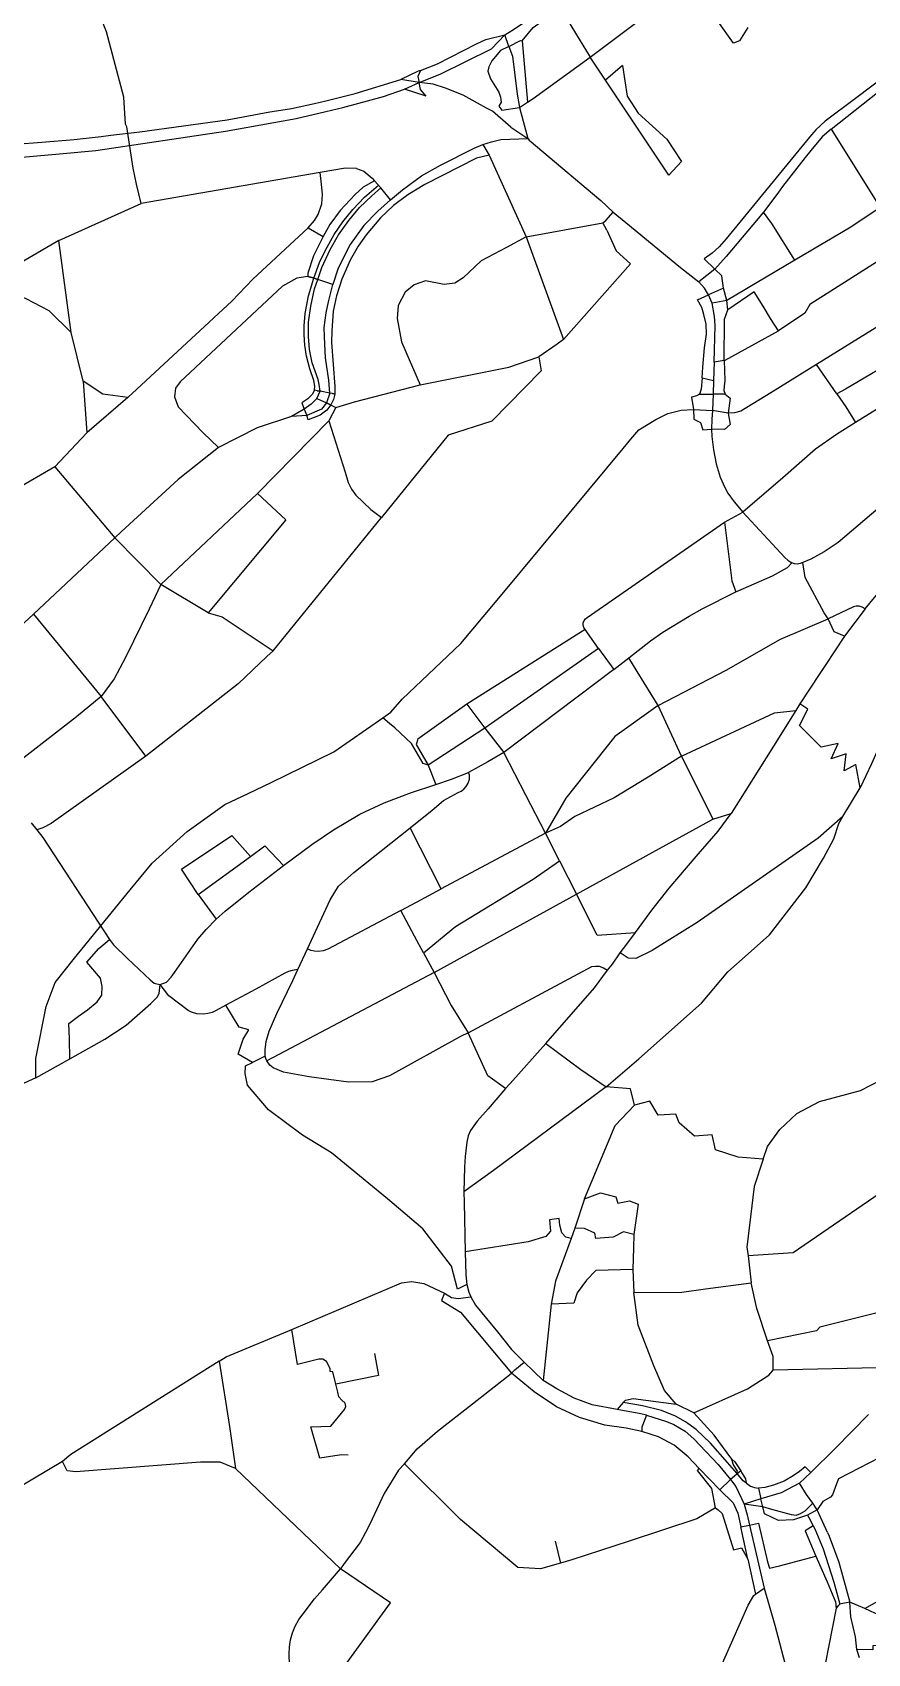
# Model space of a CAD drawing. Header units: inches. Extents: x 2740922 to 2751091, y 1249500 to 1259683.
# Drawn here: x 2744942 to 2745574, y 1252899 to 1254127 of the extents above; entities that cross this region are included whole.
import ezdxf

# ---------------------------------------------------------------- set-up
doc = ezdxf.new("R2010")
doc.units = ezdxf.units.IN
doc.header["$MEASUREMENT"] = 0

msp = doc.modelspace()

# ---------------------------------------------------------------- linework, layer by layer
for points in [[(2745012.5, 1254057.3), (2745011.2, 1254077.9), (2744998, 1254127.4), (2744979.6, 1254174.1), (2744954.7, 1254235.4)], [(2745364.4, 1254108.1), (2745437.8, 1254163.3), (2745439, 1254164.1)], [(2745299.7, 1254125.1), (2745306.3, 1254129.2), (2745320.9, 1254139), (2745329.2, 1254144.4), (2745337.9, 1254151.3)], [(2745312.9, 1254120.5), (2745321.3, 1254130.7), (2745341.6, 1254145.3)], [(2745341.6, 1254145.3), (2745342.1, 1254144.5), (2745364.4, 1254108.1)], [(2745483.7, 1254130.5), (2745477.4, 1254120.4), (2745473, 1254118.7), (2745461.2, 1254135.3)], [(2745235, 1254088.8), (2745250.7, 1254095.2), (2745289.6, 1254114.3), (2745299.7, 1254125.1)], [(2745235.9, 1254098.1), (2745248.9, 1254103), (2745278.2, 1254118.2), (2745285.5, 1254121.6), (2745299.7, 1254125.1)], [(2745302.9, 1254116.3), (2745296.4, 1254113.1), (2745289.8, 1254105.4), (2745287.6, 1254100.8), (2745286.9, 1254097.5), (2745288.8, 1254091.6), (2745295.2, 1254081.5), (2745296.4, 1254077.9), (2745296.9, 1254073.9), (2745295.3, 1254070.9)], [(2745302.9, 1254116.3), (2745299.7, 1254125.1)], [(2745302.9, 1254116.3), (2745311.7, 1254120.7), (2745312.9, 1254120.5)], [(2745302.9, 1254116.3), (2745305.6, 1254108.9), (2745309.2, 1254080.1), (2745310.8, 1254070.1)], [(2745312.9, 1254120.5), (2745317, 1254074.1)], [(2745317, 1254074.1), (2745321.1, 1254076.8), (2745364.4, 1254108.1)], [(2745375.9, 1254090.8), (2745364.4, 1254108.1)], [(2745600.5, 1254103.1), (2745597.1, 1254100.7), (2745590, 1254095.6), (2745565.3, 1254076.8), (2745542.3, 1254059.5), (2745535.4, 1254053)], [(2744855.9, 1254033.3), (2744870.4, 1254035.2), (2744908.9, 1254040.6), (2744949.1, 1254043.8), (2744973.6, 1254045.8), (2744994.1, 1254048.1), (2745001.4, 1254048.9), (2745023.3, 1254051.5), (2745089.4, 1254060.7), (2745121.8, 1254066.6), (2745136.6, 1254068.9), (2745138.2, 1254069.3), (2745155.7, 1254073.1), (2745164.2, 1254075.1), (2745186.4, 1254080.5), (2745220.9, 1254091.2)], [(2745235.9, 1254098.1), (2745234.1, 1254097.4), (2745220.9, 1254091.2)], [(2745235, 1254088.8), (2745220.9, 1254091.2)], [(2745235.9, 1254098.1), (2745234, 1254093.5), (2745235, 1254088.8)], [(2745388.8, 1254101.8), (2745375.9, 1254090.8)], [(2745423.9, 1254018.7), (2745375.9, 1254090.8)], [(2745388.8, 1254101.8), (2745392.3, 1254078.6), (2745400.8, 1254065.6), (2745422.5, 1254046.1), (2745433.5, 1254029.1), (2745423.9, 1254018.7)], [(2745546.9, 1254053.6), (2745583.3, 1254082.3), (2745606.3, 1254098), (2745607.2, 1254098.6)], [(2744860.2, 1254023.2), (2744871, 1254025.1), (2744909.4, 1254030.1), (2744939.7, 1254032.8), (2744965.4, 1254035), (2744990, 1254037.5), (2745088.1, 1254052), (2745141.7, 1254061.6), (2745164.3, 1254066.9), (2745177.1, 1254069.9), (2745207.8, 1254078.2), (2745223.8, 1254083.9)], [(2745223.8, 1254083.9), (2745235, 1254088.8)], [(2745240.3, 1254078.6), (2745223.8, 1254083.9)], [(2745304.3, 1254055.2), (2745290.5, 1254067.1), (2745285.8, 1254069.4), (2745268.2, 1254079.2), (2745254.9, 1254084.5), (2745245.5, 1254087.6), (2745235, 1254088.8)], [(2745240.3, 1254078.6), (2745236, 1254083.6), (2745235, 1254088.8)], [(2745295.3, 1254070.9), (2745297.4, 1254068), (2745310.8, 1254070.1)], [(2745310.8, 1254070.1), (2745317, 1254074.1)], [(2745310.8, 1254070.1), (2745317.1, 1254046.4)], [(2745020.9, 1254011.8), (2745018.2, 1254023.9), (2745013.4, 1254055.4), (2745012.5, 1254057.3)], [(2745304.3, 1254055.2), (2745317.1, 1254046.4)], [(2745213.1, 1254000.1), (2745222.3, 1254007.7), (2745236.7, 1254018.1), (2745251, 1254026.3), (2745276.6, 1254039.2), (2745283.1, 1254042)], [(2745283.1, 1254042), (2745289.6, 1254043.9), (2745296.7, 1254045.7), (2745317.1, 1254046.4)], [(2745283.1, 1254042), (2745288, 1254033.8)], [(2745317.1, 1254046.4), (2745318.1, 1254045.3), (2745372.5, 1253999.5), (2745381.7, 1253990.8)], [(2745535.4, 1254053), (2745530.4, 1254047.4), (2745467.4, 1253970.5), (2745462, 1253964.4), (2745456.7, 1253959.7), (2745450.7, 1253955.2)], [(2745546.9, 1254053.6), (2745540.2, 1254047.8), (2745531.5, 1254037.5), (2745527.3, 1254032.2), (2745510.1, 1254010.1), (2745506.4, 1254005.1), (2745495.6, 1253990.7)], [(2745546.9, 1254053.6), (2745584, 1253994.3)], [(2745288, 1254033.8), (2745278.2, 1254031.5), (2745239.2, 1254011.6), (2745226.3, 1254003.8), (2745215.5, 1253995.7), (2745205.7, 1253986.3), (2745194.8, 1253973.6), (2745188.8, 1253964.9), (2745182.7, 1253954.3), (2745176.4, 1253939.9), (2745172.3, 1253927.3), (2745169.8, 1253915.6), (2745168.8, 1253900.8), (2745168.6, 1253891.9), (2745171.1, 1253858.6), (2745171.1, 1253852.9), (2745169.2, 1253853.2)], [(2745288, 1254033.8), (2745316, 1253972.1)], [(2745160, 1254020.7), (2745024.3, 1253997.2)], [(2745150.9, 1253978.9), (2745155.6, 1253984.3), (2745158.5, 1253989), (2745161.2, 1253997), (2745161.7, 1254004.1), (2745161, 1254011.8), (2745160, 1254020.7)], [(2745187.5, 1254023.8), (2745179.2, 1254024.1), (2745160, 1254020.7)], [(2745187.5, 1254023.8), (2745192.9, 1254021.8), (2745199.2, 1254016.5), (2745201, 1254014.5), (2745203.5, 1254011.7)], [(2745024.3, 1253997.2), (2745020.9, 1254011.8)], [(2745154.5, 1253940.8), (2745158.2, 1253939.7), (2745161.3, 1253948.7), (2745167.6, 1253962.3), (2745173.8, 1253973.5), (2745181.5, 1253984.3), (2745189.8, 1253994.1), (2745199.1, 1254003.1), (2745205.9, 1254009), (2745203.5, 1254011.7)], [(2745154.5, 1253940.8), (2745155.2, 1253940.6), (2745159.5, 1253952.5), (2745163.9, 1253962), (2745170.5, 1253973.8), (2745177.1, 1253983.4), (2745184.7, 1253992.8), (2745193.6, 1254002.1), (2745204, 1254011.1), (2745203.5, 1254011.7)], [(2745203.5, 1254011.7), (2745201, 1254014.5), (2745192.5, 1254009.5), (2745186.4, 1254004), (2745175.1, 1253991.9), (2745167.2, 1253981.4), (2745162.3, 1253972.2)], [(2745213.1, 1254000.1), (2745205.9, 1254009), (2745203.5, 1254011.7)], [(2744962, 1253969.3), (2745024.3, 1253997.2)], [(2745213.1, 1254000.1), (2745203.6, 1253991.5), (2745193.1, 1253980.6), (2745182.7, 1253966.3), (2745173.6, 1253948.2), (2745169.6, 1253935.8)], [(2745584, 1253994.3), (2745561.9, 1253979.3)], [(2745316, 1253972.1), (2745374, 1253982.5)], [(2745374, 1253982.5), (2745376.3, 1253984.4), (2745381.7, 1253990.8)], [(2745377, 1253977.1), (2745374, 1253982.5)], [(2745381.7, 1253990.8), (2745391.4, 1253982.9), (2745432.9, 1253948.7), (2745446.8, 1253938)], [(2745495.6, 1253990.7), (2745467.5, 1253957), (2745458.8, 1253947.4)], [(2745519.5, 1253954.2), (2745502, 1253982.1), (2745495.6, 1253990.7)], [(2744962, 1253969.3), (2744907.7, 1253937.7)], [(2744971.4, 1253899.5), (2744962, 1253969.3)], [(2745092.9, 1253923.2), (2745109, 1253940), (2745150.9, 1253978.9)], [(2745162.3, 1253972.2), (2745159.8, 1253967.6), (2745154.9, 1253957.7), (2745150.6, 1253944.5), (2745150.7, 1253941.9), (2745154.5, 1253940.8)], [(2745150.9, 1253978.9), (2745162.3, 1253972.2)], [(2745316, 1253972.1), (2745301.1, 1253964), (2745281.9, 1253953.8), (2745268.1, 1253940.8), (2745262, 1253936.9), (2745253.7, 1253935.8), (2745239.8, 1253938.6), (2745231.2, 1253935.6), (2745224.2, 1253930.1), (2745219.1, 1253920), (2745218.2, 1253910), (2745221.5, 1253892.5), (2745235.6, 1253859.9)], [(2745316, 1253972.1), (2745344.2, 1253894.2)], [(2745377, 1253977.1), (2745384.2, 1253961.4), (2745395, 1253951.6), (2745344.2, 1253894.2)], [(2745561.9, 1253979.3), (2745519.5, 1253954.2)], [(2745595.4, 1253961.6), (2745594.4, 1253961), (2745581.2, 1253952.8), (2745530.7, 1253920.7), (2745526.9, 1253914.1), (2745506.9, 1253900.7)], [(2745458.8, 1253947.4), (2745446.8, 1253938)], [(2745450.7, 1253955.2), (2745458.8, 1253947.4)], [(2745465.3, 1253933.2), (2745464.1, 1253942.5), (2745458.8, 1253947.4)], [(2745519.5, 1253954.2), (2745468, 1253923.7)], [(2744971.4, 1253899.5), (2744954.8, 1253915.9), (2744937.3, 1253924.9), (2744907.7, 1253937.7)], [(2745154.5, 1253940.8), (2745150.7, 1253941.9), (2745142.3, 1253940.6), (2745131.3, 1253934.6), (2745054, 1253862.2), (2745050.3, 1253857.3), (2745049.6, 1253850.8), (2745052.4, 1253843.1), (2745071.1, 1253823.8), (2745082.9, 1253812.3)], [(2745147.8, 1253897.8), (2745147.8, 1253904.5), (2745148.6, 1253914), (2745151.1, 1253927.2), (2745155.2, 1253940.6), (2745154.5, 1253940.8)], [(2745157.7, 1253855.4), (2745159.8, 1253855), (2745159.2, 1253860.2), (2745158.3, 1253863.9), (2745153.9, 1253876.5), (2745151.8, 1253886.6), (2745151, 1253896.5), (2745151.2, 1253907.3), (2745152.8, 1253919.5), (2745155.7, 1253932.5), (2745158.2, 1253939.7), (2745154.5, 1253940.8)], [(2745169.6, 1253935.8), (2745158.2, 1253939.7), (2745154.5, 1253940.8)], [(2745169.2, 1253853.2), (2745167.3, 1253853.6), (2745166.5, 1253863.5), (2745163.9, 1253880.4), (2745163.1, 1253896.3), (2745163, 1253903.2), (2745164.5, 1253914.4), (2745166.3, 1253922.8), (2745169.6, 1253935.8)], [(2745453.9, 1253928), (2745451.1, 1253933.1), (2745446.8, 1253938)], [(2745465.3, 1253933.2), (2745453.9, 1253928)], [(2745468, 1253923.7), (2745465.3, 1253933.2)], [(2745092.9, 1253923.2), (2745014.2, 1253850.2)], [(2745445.6, 1253924.3), (2745453.9, 1253928)], [(2745449.2, 1253865.1), (2745449.8, 1253873.2), (2745451.1, 1253887.8), (2745452.5, 1253898.3), (2745452.3, 1253905.9), (2745450.6, 1253913.1), (2745449, 1253918.4), (2745445.6, 1253924.3)], [(2745456.8, 1253921.7), (2745453.9, 1253928)], [(2745468, 1253923.7), (2745456.8, 1253921.7)], [(2745458.2, 1253877.1), (2745459.1, 1253904.7), (2745458.6, 1253911.7), (2745456.8, 1253921.7)], [(2745468.6, 1253916.7), (2745468, 1253923.7)], [(2745506.9, 1253900.7), (2745501, 1253910.2), (2745495.3, 1253919.4), (2745488.5, 1253930.2), (2745468.6, 1253916.7)], [(2745624, 1253929.7), (2745535.7, 1253875.3)], [(2745465.8, 1253878.4), (2745466.2, 1253909.7), (2745468.6, 1253916.7)], [(2744980.4, 1253862.7), (2744971.4, 1253899.5)], [(2745157.7, 1253855.4), (2745155.7, 1253855.8), (2745155.8, 1253858.9), (2745155.1, 1253863.1), (2745152.2, 1253872.1), (2745149.5, 1253881.5), (2745148.3, 1253890), (2745147.8, 1253897.8)], [(2745344.2, 1253894.2), (2745339.5, 1253890.7), (2745325.5, 1253881.1)], [(2745465.8, 1253878.4), (2745466.7, 1253878.6), (2745506.9, 1253900.7)], [(2745638.5, 1253905.3), (2745631.2, 1253900.8), (2745611.8, 1253888.5), (2745577.4, 1253868.1), (2745557.7, 1253856.6), (2745551.1, 1253853.1)], [(2745325.5, 1253881.1), (2745327.2, 1253870.5), (2745290, 1253832.4), (2745256.9, 1253821.8), (2745206.3, 1253759.4)], [(2745235.6, 1253859.9), (2745302.8, 1253873.3), (2745325.5, 1253881.1)], [(2745458.2, 1253877.1), (2745457.7, 1253863.1)], [(2745465.8, 1253878.4), (2745458.2, 1253877.1)], [(2745465.8, 1253878.4), (2745466.4, 1253863.1), (2745465.9, 1253858.8), (2745465.7, 1253855.6), (2745466.7, 1253852.9)], [(2745535.7, 1253875.3), (2745501.2, 1253853.9), (2745478.6, 1253840), (2745473.6, 1253838.6), (2745468.8, 1253838.5)], [(2745551.1, 1253853.1), (2745535.7, 1253875.3)], [(2745637.4, 1253876.7), (2745626.1, 1253869.8), (2745593.9, 1253848.9), (2745565.4, 1253831.2)], [(2744980.4, 1253862.7), (2744983.2, 1253823.5)], [(2745014.2, 1253850.2), (2744995.3, 1253852.8), (2744980.4, 1253862.7)], [(2745168.2, 1253844.5), (2745171.9, 1253842.8), (2745185.9, 1253847), (2745235.6, 1253859.9)], [(2745449.2, 1253865.1), (2745448.5, 1253856.6), (2745447.2, 1253852.9)], [(2745449.2, 1253865.1), (2745457.7, 1253863.1)], [(2745457.7, 1253863.1), (2745457.5, 1253852.9)], [(2745014.2, 1253850.2), (2744983.2, 1253823.5)], [(2745157.7, 1253855.4), (2745155.7, 1253855.8), (2745153.9, 1253852.5), (2745150.7, 1253849.2), (2745146, 1253846.2), (2745147.8, 1253841.5)], [(2745157.5, 1253849.6), (2745153.1, 1253845.1), (2745147.8, 1253841.5)], [(2745168.2, 1253844.5), (2745164.6, 1253846.2), (2745160.8, 1253841.4), (2745149.7, 1253836.6)], [(2745157.5, 1253849.6), (2745159.8, 1253855), (2745157.7, 1253855.4)], [(2745157.5, 1253849.6), (2745164.6, 1253846.2), (2745168.2, 1253844.5)], [(2745169.2, 1253853.2), (2745167.3, 1253853.6), (2745159.8, 1253855), (2745157.7, 1253855.4)], [(2745169.2, 1253853.2), (2745167.3, 1253853.6), (2745164.6, 1253846.2), (2745168.2, 1253844.5)], [(2745169.2, 1253853.2), (2745171.1, 1253852.9), (2745170.1, 1253848.7), (2745167.9, 1253844.7), (2745168.2, 1253844.5)], [(2745447.2, 1253852.9), (2745445, 1253851.5), (2745441.2, 1253850.6), (2745442.7, 1253841.2)], [(2745447.2, 1253852.9), (2745457.5, 1253852.9)], [(2745457.5, 1253852.9), (2745457.1, 1253840.5)], [(2745466.7, 1253852.9), (2745457.5, 1253852.9)], [(2745466.7, 1253852.9), (2745470.5, 1253849.7), (2745468.8, 1253838.5)], [(2745551.1, 1253853.1), (2745557.9, 1253843.2), (2745565.4, 1253831.2)], [(2745138.3, 1253835.9), (2745112.2, 1253827.2), (2745082.9, 1253812.3)], [(2745147.8, 1253841.5), (2745138.3, 1253835.9)], [(2745149.7, 1253836.6), (2745138.3, 1253835.9)], [(2745147.8, 1253841.5), (2745149.7, 1253836.6)], [(2745168.2, 1253844.5), (2745167.9, 1253844.7), (2745164.9, 1253840.6), (2745159.8, 1253836.8), (2745150.9, 1253833.4), (2745149.7, 1253836.6)], [(2745168.2, 1253844.5), (2745171.9, 1253842.8), (2745166.5, 1253832.7)], [(2745207.4, 1253607.6), (2745213.5, 1253611.9), (2745221.9, 1253621.6), (2745266.5, 1253664), (2745300.2, 1253704.3), (2745389.4, 1253811.5), (2745395.3, 1253818.7), (2745401.3, 1253825.8), (2745414.1, 1253833.6), (2745423.1, 1253838.1), (2745433.3, 1253840.6), (2745442.7, 1253841.2)], [(2745442.7, 1253841.2), (2745443, 1253833.9), (2745448, 1253831.3), (2745449.6, 1253825.7), (2745456.3, 1253826.3)], [(2745442.7, 1253841.2), (2745457.1, 1253840.5)], [(2745457.1, 1253840.5), (2745456.5, 1253833.8), (2745456.3, 1253826.3)], [(2745468.8, 1253838.5), (2745470.4, 1253829.9), (2745466, 1253825.9), (2745456.3, 1253826.3)], [(2745468.8, 1253838.5), (2745464.4, 1253839.2), (2745457.1, 1253840.5)], [(2744983.2, 1253823.5), (2744959, 1253797.8)], [(2745112.5, 1253777.5), (2745166.5, 1253832.7)], [(2745166.5, 1253832.7), (2745178.9, 1253793.7), (2745181.2, 1253785.8), (2745183.7, 1253780.7)], [(2745456.3, 1253826.3), (2745456.6, 1253820.8), (2745457.8, 1253810.6), (2745459.8, 1253799.9), (2745462.9, 1253789.8), (2745466.3, 1253782), (2745468.6, 1253777.7), (2745473.4, 1253771.2), (2745480, 1253763.5)], [(2745565.4, 1253831.2), (2745551, 1253822.2), (2745535, 1253811.2), (2745510.2, 1253789.5), (2745480, 1253763.5)], [(2745082.9, 1253812.3), (2745052.3, 1253788.1), (2745009.1, 1253748.5), (2745004.5, 1253743.9)], [(2744959, 1253797.8), (2744929.5, 1253780.6), (2744919.2, 1253741.6), (2744902.2, 1253722.6), (2744849.4, 1253669.1)], [(2744959, 1253797.8), (2745004.5, 1253743.9)], [(2745611.1, 1253790.3), (2745552.1, 1253740.4), (2745541.6, 1253733.3), (2745531.5, 1253727.9), (2745525.4, 1253725.2)], [(2745112.5, 1253777.5), (2745039.2, 1253708.6)], [(2745112.5, 1253777.5), (2745133.9, 1253757.5), (2745075.1, 1253687)], [(2745183.7, 1253780.7), (2745186.9, 1253776.3), (2745198.4, 1253765.5), (2745206.3, 1253759.4)], [(2745124.2, 1253658.3), (2745206.3, 1253759.4)], [(2745466, 1253755.8), (2745480, 1253763.5)], [(2745480, 1253763.5), (2745511.7, 1253729.1), (2745514.1, 1253727.1), (2745517.2, 1253725.1)], [(2745360.6, 1253674.4), (2745359.6, 1253675.9), (2745359.1, 1253677.7), (2745359.2, 1253679.5), (2745359.8, 1253681.2), (2745360.8, 1253682.6), (2745362.2, 1253683.7), (2745466, 1253755.8)], [(2745466, 1253755.8), (2745471.7, 1253711.3), (2745474.8, 1253703.1)], [(2745875.9, 1253752), (2745872.1, 1253749.7), (2745859.9, 1253742.1), (2745805.3, 1253708.1), (2745667.7, 1253647), (2745623.7, 1253628.1), (2745606.2, 1253616.1), (2745598.9, 1253609.7), (2745589.9, 1253598.1), (2745583.6, 1253586.3), (2745577.4, 1253572.6), (2745568.8, 1253554.4)], [(2745004.5, 1253743.9), (2744942.9, 1253686.1)], [(2745004.5, 1253743.9), (2745039.2, 1253708.6)], [(2745474.8, 1253703.1), (2745502.4, 1253715.1), (2745513.8, 1253721.5), (2745517.2, 1253725.1)], [(2745525.4, 1253725.2), (2745523.5, 1253724.4), (2745521.4, 1253724), (2745519.2, 1253724.3), (2745517.2, 1253725.1)], [(2745544.6, 1253682.6), (2745541.7, 1253687), (2745527.1, 1253714), (2745525.4, 1253725.2)], [(2745039.2, 1253708.6), (2745030.4, 1253689.8), (2745012.5, 1253653.2), (2745004, 1253637.2), (2744994, 1253623.8)], [(2745075.1, 1253687), (2745039.2, 1253708.6)], [(2745393.7, 1253653.1), (2745410.2, 1253666), (2745419.5, 1253672.5), (2745439.3, 1253684.6), (2745449.2, 1253690.1), (2745474.8, 1253703.1)], [(2745572.6, 1253690.2), (2745576.3, 1253694.5), (2745588.6, 1253709.3)], [(2744942.9, 1253686.1), (2744894.9, 1253641.8), (2744890.3, 1253637.3), (2744883.3, 1253630.7)], [(2744942.9, 1253686.1), (2744994, 1253623.8)], [(2745075.1, 1253687), (2745085.6, 1253684.1), (2745124.2, 1253658.3)], [(2745572.6, 1253690.2), (2745570.4, 1253691.4), (2745568, 1253692.1), (2745565.9, 1253692.1), (2745563.8, 1253691.7), (2745544.6, 1253682.6)], [(2745572.6, 1253690.2), (2745557, 1253669.4)], [(2745360.6, 1253674.4), (2745270.9, 1253618)], [(2745370.6, 1253660), (2745360.6, 1253674.4)], [(2745416, 1253616.8), (2745467.5, 1253643.7), (2745508.6, 1253667.1), (2745544.6, 1253682.6)], [(2745557, 1253669.4), (2745549.3, 1253672.7), (2745544.6, 1253682.6)], [(2745557, 1253669.4), (2745542.3, 1253647.2), (2745538.4, 1253641.2), (2745523.3, 1253618.2)], [(2745124.2, 1253658.3), (2745119.6, 1253654.1), (2745097.8, 1253633.4), (2745028, 1253578.6)], [(2745370.6, 1253660), (2745284.6, 1253599.7)], [(2745370.6, 1253660), (2745382.3, 1253644.3)], [(2745382.3, 1253644.3), (2745393.7, 1253653.1)], [(2745416, 1253616.8), (2745400.1, 1253642.6), (2745393.7, 1253653.1)], [(2745382.3, 1253644.3), (2745299.1, 1253581.4)], [(2744994, 1253623.8), (2744975.3, 1253608.4), (2744933.4, 1253575.7), (2744927.9, 1253572.1), (2744919.4, 1253566.3)], [(2745028, 1253578.6), (2744994, 1253623.8)], [(2745270.9, 1253618), (2745234, 1253591.3), (2745232.5, 1253587.4), (2745241.7, 1253571.6)], [(2745270.9, 1253618), (2745284.6, 1253599.7)], [(2745416, 1253616.8), (2745383, 1253593.4), (2745346, 1253546.6), (2745330.5, 1253520.2)], [(2745433.6, 1253578.5), (2745416, 1253616.8)], [(2745433.6, 1253578.5), (2745504.1, 1253611.3), (2745520.1, 1253613.1)], [(2745520.1, 1253613.1), (2745503.2, 1253586), (2745471.1, 1253535.1)], [(2745523.3, 1253618.2), (2745520.1, 1253613.1)], [(2745568.8, 1253554.4), (2745565.6, 1253572.1), (2745556.8, 1253567.5), (2745558.2, 1253580.2), (2745546.9, 1253576.6), (2745552.1, 1253588), (2745539.4, 1253585.4), (2745522.8, 1253601.8), (2745529.2, 1253614.2), (2745523.3, 1253618.2)], [(2744944.6, 1253334.7), (2744944.5, 1253349.5), (2744952.3, 1253388.8), (2744959.3, 1253407), (2744973.8, 1253425.5), (2745016.1, 1253477.2), (2745032.7, 1253497.4), (2745059.1, 1253521.4), (2745087.8, 1253542), (2745105.3, 1253550.3), (2745122.9, 1253558.6), (2745170.2, 1253581.8), (2745207.4, 1253607.6)], [(2745241.7, 1253571.6), (2745238, 1253572.9), (2745229.1, 1253588.2), (2745216.5, 1253600), (2745212.5, 1253603.3), (2745207.4, 1253607.6)], [(2745284.6, 1253599.7), (2745241.7, 1253571.6)], [(2745284.6, 1253599.7), (2745299.1, 1253581.4)], [(2745028, 1253578.6), (2744956.1, 1253527.6), (2744949.9, 1253524.1), (2744945.3, 1253522.6)], [(2745299.1, 1253581.4), (2745286.9, 1253574.1), (2745272.3, 1253566.2)], [(2745330.5, 1253520.2), (2745315.6, 1253549), (2745299.1, 1253581.4)], [(2745433.6, 1253578.5), (2745408.2, 1253562.5), (2745382.6, 1253547), (2745352.9, 1253532.8), (2745341.9, 1253525.2), (2745330.5, 1253520.2)], [(2745433.6, 1253578.5), (2745457.2, 1253530.7)], [(2745228, 1253524.1), (2745244.7, 1253537.7), (2745253.4, 1253544.9), (2745264.5, 1253551), (2745266.8, 1253552.1), (2745268.8, 1253553.6), (2745270.5, 1253555.5), (2745272.1, 1253558.1), (2745273.1, 1253561.1), (2745272.9, 1253564), (2745272.3, 1253566.2)], [(2745241.7, 1253571.6), (2745247.5, 1253557)], [(2745247.5, 1253557), (2745259.4, 1253561.1), (2745272.3, 1253566.2)], [(2745132.1, 1253495.6), (2745153.6, 1253511.7), (2745170.1, 1253522.8), (2745190, 1253534.6), (2745208.3, 1253543.1), (2745229, 1253551.1), (2745247.5, 1253557)], [(2745555.7, 1253532.8), (2745568.8, 1253554.4)], [(2744941.1, 1253528), (2744945.3, 1253522.6)], [(2745354.1, 1253474), (2745457.2, 1253530.7)], [(2745376.6, 1253328.1), (2745401.3, 1253349.2), (2745448.6, 1253391.3), (2745468.7, 1253415), (2745484, 1253428.7), (2745500.1, 1253443.2), (2745527.7, 1253478.7), (2745541, 1253501.2), (2745548.9, 1253515.9), (2745552.7, 1253527.4), (2745555.7, 1253532.8)], [(2745555.7, 1253532.8), (2745537, 1253516.4), (2745445.3, 1253452.5), (2745411.4, 1253431.2), (2745399, 1253425.1), (2745393.1, 1253425.5), (2745387, 1253429.4)], [(2745398.6, 1253444.9), (2745407.1, 1253456.4), (2745411.2, 1253461.8), (2745424.1, 1253478.6), (2745444.7, 1253502.4), (2745461.3, 1253521.8), (2745471.1, 1253535.1)], [(2745457.2, 1253530.7), (2745471.1, 1253535.1)], [(2744945.3, 1253522.6), (2744949.8, 1253516.8), (2745000.3, 1253439.6)], [(2745067.6, 1253473.7), (2745054.8, 1253492.8), (2745093.1, 1253518.3), (2745107.1, 1253502.5)], [(2745150.4, 1253432.5), (2745158, 1253449), (2745167.6, 1253469.6), (2745173.8, 1253480.1), (2745185.4, 1253490.4), (2745228, 1253524.1)], [(2745251.5, 1253477.9), (2745228, 1253524.1)], [(2745330.5, 1253520.2), (2745251.5, 1253477.9)], [(2745341.1, 1253499.3), (2745330.5, 1253520.2)], [(2745067.6, 1253473.7), (2745107.1, 1253502.5)], [(2745107.1, 1253502.5), (2745117.9, 1253510.5), (2745132.1, 1253495.6)], [(2745495.5, 1253273.3), (2745498.6, 1253282.8), (2745508, 1253295.7), (2745520.8, 1253307.8), (2745538.1, 1253317), (2745569, 1253325.1), (2745592.6, 1253337.3), (2745622.7, 1253368.4), (2745642.4, 1253394.8), (2745662.2, 1253433.6), (2745677.8, 1253452.6), (2745687.1, 1253462.2), (2745693.6, 1253468.4), (2745699.6, 1253476.9), (2745704.9, 1253490.4), (2745709.1, 1253503)], [(2745081.1, 1253455), (2745088, 1253461.1), (2745105.8, 1253475.4), (2745132.1, 1253495.6)], [(2745238.1, 1253429.6), (2745262.4, 1253449.4), (2745321.3, 1253485.4), (2745341.1, 1253499.3)], [(2745341.1, 1253499.3), (2745354.1, 1253474)], [(2745220.9, 1253461.6), (2745232.8, 1253467.9), (2745251.5, 1253477.9)], [(2745067.6, 1253473.7), (2745081.1, 1253455)], [(2745246.2, 1253414.6), (2745354.1, 1253474)], [(2745369.7, 1253442.8), (2745354.1, 1253474)], [(2745038.8, 1253405.4), (2745043.6, 1253407.3), (2745047.1, 1253411.1), (2745049.6, 1253414.5), (2745067.2, 1253439.9), (2745073.5, 1253447.3), (2745081.1, 1253455)], [(2745220.9, 1253461.6), (2745165.6, 1253432.2), (2745162.1, 1253431), (2745158.4, 1253430.5), (2745155.6, 1253430.8), (2745152.9, 1253431.4), (2745150.4, 1253432.5)], [(2745238.1, 1253429.6), (2745231.4, 1253442.1), (2745220.9, 1253461.6)], [(2745369.7, 1253442.8), (2745398.6, 1253444.9)], [(2745387, 1253429.4), (2745392.2, 1253436.1), (2745398.6, 1253444.9)], [(2744970.3, 1253349.1), (2744970.2, 1253364.3), (2744969.7, 1253375.9), (2744976.8, 1253381.5), (2744983.7, 1253386.3), (2744991, 1253392.5), (2744994.6, 1253397.5), (2744994.7, 1253404.1), (2744993.5, 1253410.2), (2744983.2, 1253422.4), (2744992.2, 1253432.7), (2745000.3, 1253439.6)], [(2745000.3, 1253439.6), (2745003.3, 1253435.7), (2745014, 1253425.2), (2745031.1, 1253409), (2745034.1, 1253406.6), (2745036.2, 1253406), (2745038.8, 1253405.4)], [(2745143, 1253416.8), (2745150.4, 1253432.5)], [(2745238.1, 1253429.6), (2745246.2, 1253414.6)], [(2745377.6, 1253416.4), (2745381.2, 1253420.9), (2745387, 1253429.4)], [(2745143, 1253416.8), (2745138.7, 1253416.2), (2745135.9, 1253415.3), (2745133.2, 1253414.1), (2745111.1, 1253402.1), (2745088.6, 1253389.8)], [(2745118.8, 1253349.4), (2745118.2, 1253351.1), (2745118.2, 1253356.1), (2745118.9, 1253362.3), (2745121.4, 1253370.2), (2745127.2, 1253383.5), (2745139.1, 1253408.5), (2745143, 1253416.8)], [(2745272, 1253369), (2745352.1, 1253411.9), (2745365.6, 1253419.1), (2745368.4, 1253419.5), (2745371.2, 1253419.3), (2745374.6, 1253418.2), (2745377.6, 1253416.4)], [(2745330.7, 1253360.8), (2745367.6, 1253403.1), (2745377.6, 1253416.4)], [(2744996.9, 1253364.2), (2745004.1, 1253368.9), (2745013, 1253374.6), (2745031.7, 1253391.1), (2745036.4, 1253395.9), (2745038, 1253398.8), (2745038.8, 1253405.4)], [(2745088.6, 1253389.8), (2745081.2, 1253385.7), (2745078.1, 1253384.4), (2745074.8, 1253383.5), (2745071.5, 1253383.1), (2745066.6, 1253383.3), (2745062.4, 1253384.6), (2745059.9, 1253385.8), (2745045.3, 1253396.9), (2745038.8, 1253405.4)], [(2745246.2, 1253414.6), (2745119.5, 1253347.8), (2745118.8, 1253349.4)], [(2745246.2, 1253414.6), (2745259, 1253389.7), (2745272, 1253369)], [(2745108.6, 1253346.5), (2745097.8, 1253352.7), (2745101.6, 1253364.1), (2745105.9, 1253371.1), (2745098.5, 1253373.1), (2745088.6, 1253389.8)], [(2745272, 1253369), (2745266.3, 1253366), (2745212.3, 1253336.2), (2745199.3, 1253331.9), (2745181.3, 1253331.4), (2745151.7, 1253335.6), (2745132.2, 1253339.2), (2745124.4, 1253342.3), (2745121.7, 1253344.5), (2745119.5, 1253347.8), (2745118.8, 1253349.4)], [(2745300.3, 1253326.7), (2745286.9, 1253336.4), (2745272, 1253369)], [(2744970.3, 1253349.1), (2744996.9, 1253364.2)], [(2745300.3, 1253326.7), (2745303.8, 1253330.5), (2745330.7, 1253360.8)], [(2745330.7, 1253360.8), (2745357.4, 1253341.1), (2745376.6, 1253328.1)], [(2744944.6, 1253334.7), (2744970.3, 1253349.1)], [(2745270.9, 1253178.2), (2745263.8, 1253174.6), (2745259.4, 1253192), (2745237.6, 1253220.5), (2745210.9, 1253243.1), (2745168.6, 1253278.1), (2745146.6, 1253291.4), (2745120.8, 1253310.6), (2745104.9, 1253329.2), (2745103, 1253338.1), (2745103.4, 1253344), (2745108.6, 1253346.5)], [(2745118.8, 1253349.4), (2745118.2, 1253351.1), (2745108.6, 1253346.5)], [(2744944.6, 1253334.7), (2744932.9, 1253329.4), (2744895.6, 1253311.9), (2744844.3, 1253287.3), (2744818.6, 1253275.2), (2744805.3, 1253269.8), (2744792.7, 1253265.4), (2744777.2, 1253261.2), (2744757.1, 1253256.8), (2744752.6, 1253255.8), (2744737.6, 1253252.7), (2744725.4, 1253250.1), (2744669.5, 1253238), (2744655.8, 1253234.2), (2744636.6, 1253227.7), (2744619.7, 1253220.2), (2744593.7, 1253205.8), (2744583.9, 1253200), (2744574.9, 1253194.7)], [(2745376.6, 1253328.1), (2745291.2, 1253264.5), (2745268.8, 1253248.4)], [(2745300.3, 1253326.7), (2745287.2, 1253311.4), (2745278.9, 1253301.9), (2745273.7, 1253294.9), (2745272.1, 1253290.9), (2745271, 1253286.1), (2745269.7, 1253275.3), (2745269.2, 1253267.2), (2745268.8, 1253248.4)], [(2745398, 1253314), (2745394.9, 1253326.5), (2745376.6, 1253328.1)], [(2745495.5, 1253273.3), (2745476.5, 1253274.8), (2745459.2, 1253280.2), (2745456.9, 1253291.5), (2745443.3, 1253290.5), (2745431.7, 1253300.8), (2745429.3, 1253307.4), (2745416, 1253306.6), (2745409.7, 1253317.2), (2745398, 1253314)], [(2745360.2, 1253243.1), (2745383.3, 1253298.8), (2745398, 1253314)], [(2745495.5, 1253273.3), (2745488.7, 1253252.5), (2745483, 1253206.4), (2745484.1, 1253199.9)], [(2745623.8, 1253270.2), (2745605.8, 1253262.4), (2745518.2, 1253202.2)], [(2745268.8, 1253248.4), (2745269, 1253240.3), (2745269.8, 1253203)], [(2745360.2, 1253243.1), (2745372.3, 1253247.8), (2745383.9, 1253244.7), (2745385.4, 1253239.9), (2745394.1, 1253241.5), (2745400.8, 1253239.2)], [(2745360.2, 1253243.1), (2745352.7, 1253220.9)], [(2745400.8, 1253239.2), (2745397.4, 1253216.1)], [(2745350, 1253213.2), (2745345.9, 1253214.2), (2745342.9, 1253217.4), (2745341.3, 1253223.2), (2745340.8, 1253228.3), (2745333.5, 1253227.3), (2745334.3, 1253218.7), (2745330.8, 1253214.7), (2745317.5, 1253210.5)], [(2745352.7, 1253220.9), (2745350, 1253213.2)], [(2745397.4, 1253216.1), (2745389.6, 1253218.2), (2745381.8, 1253214.2), (2745368.8, 1253213.1), (2745367.9, 1253217), (2745360.2, 1253220.7), (2745352.7, 1253220.9)], [(2745317.5, 1253210.5), (2745269.8, 1253203)], [(2745350, 1253213.2), (2745338.1, 1253180.8), (2745334.8, 1253163.4)], [(2745397.4, 1253216.1), (2745397.1, 1253205.9), (2745396.7, 1253189.7)], [(2745269.8, 1253203), (2745270.2, 1253185.5), (2745270.9, 1253178.2)], [(2745518.2, 1253202.2), (2745484.1, 1253199.9)], [(2745484.1, 1253199.9), (2745486.4, 1253179.5)], [(2745396.7, 1253189.7), (2745368.7, 1253188.8), (2745361.7, 1253181.6), (2745354.5, 1253171.9), (2745352.1, 1253164.2), (2745334.8, 1253163.4)], [(2745396.7, 1253189.7), (2745397.5, 1253172.1)], [(2745138.5, 1253144.1), (2745221.6, 1253179.6), (2745229.4, 1253180.6), (2745238.5, 1253179), (2745254, 1253171.6)], [(2745254, 1253171.6), (2745251.7, 1253166.2), (2745266.2, 1253157.3), (2745304.8, 1253111.1)], [(2745254, 1253171.6), (2745259.4, 1253168.5), (2745264.5, 1253167.6), (2745274, 1253168.8)], [(2745270.9, 1253178.2), (2745272.4, 1253172.5), (2745274, 1253168.8)], [(2745397.5, 1253172.1), (2745433.9, 1253172.3), (2745451.7, 1253174.9), (2745486.4, 1253179.5)], [(2745429.4, 1253087.6), (2745420.8, 1253098), (2745412.5, 1253116.6), (2745400.8, 1253147.5), (2745397.5, 1253172.1)], [(2745498.6, 1253135.5), (2745490.5, 1253160), (2745486.4, 1253179.5)], [(2745274, 1253168.8), (2745277.6, 1253162.6), (2745294.2, 1253142.3), (2745304.8, 1253129), (2745314.4, 1253119.3)], [(2745334.8, 1253163.4), (2745328.9, 1253105.6)], [(2745582.2, 1253159), (2745583.7, 1253157.3), (2745538.2, 1253146), (2745535.9, 1253143.1), (2745498.6, 1253135.5)], [(2745083.3, 1253120.2), (2745088.7, 1253123.4), (2745138.5, 1253144.1)], [(2745142.8, 1253117.7), (2745138.5, 1253144.1)], [(2745502.9, 1253113.3), (2745503.1, 1253123.8), (2745498.6, 1253135.5)], [(2745671, 1253137.6), (2745648.2, 1253132), (2745611.2, 1253119.5), (2745592.6, 1253115.4), (2745502.9, 1253113.3)], [(2745171.7, 1253102.6), (2745171.2, 1253104.7), (2745169.4, 1253112.1), (2745167.4, 1253112.4), (2745167.4, 1253114.7), (2745164.8, 1253119.8), (2745161.9, 1253121.7), (2745158.8, 1253121.6), (2745142.8, 1253117.7)], [(2745201.1, 1253126), (2745204.2, 1253109.2)], [(2745083.3, 1253120.2), (2744971.2, 1253049.4), (2744964.7, 1253044.2)], [(2745083.3, 1253120.2), (2745091.3, 1253070.7), (2745095.8, 1253038.7)], [(2745204.2, 1253109.2), (2745171.7, 1253102.6)], [(2745248.9, 1253067), (2745275.4, 1253087.9), (2745301.1, 1253108.1), (2745304.8, 1253111.1)], [(2745304.8, 1253111.1), (2745307.4, 1253113.7), (2745314.4, 1253119.3)], [(2745403.6, 1253066.9), (2745391.6, 1253069.5), (2745375.5, 1253071.7), (2745356.2, 1253077.5), (2745338.8, 1253085.5), (2745321.9, 1253096.9), (2745304.8, 1253111.1)], [(2745328.9, 1253105.6), (2745314.4, 1253119.3)], [(2745443, 1253081.1), (2745483.5, 1253099.2), (2745499.7, 1253109.6), (2745502.9, 1253113.3)], [(2745181.1, 1253048.9), (2745176.4, 1253049.3), (2745171, 1253048.3), (2745159.7, 1253046.6), (2745152.9, 1253070.4), (2745167.9, 1253071), (2745178.3, 1253083.4), (2745179.3, 1253085.7), (2745178.9, 1253088.2), (2745176.3, 1253090.6), (2745174, 1253093), (2745173.3, 1253096.6), (2745171.7, 1253102.6)], [(2745384.8, 1253083.6), (2745366, 1253087), (2745352.2, 1253092.1), (2745339.1, 1253099.2), (2745328.9, 1253105.6)], [(2745389.5, 1253088.7), (2745384.8, 1253083.6)], [(2745407.1, 1253079.3), (2745402.7, 1253080.3), (2745384.8, 1253083.6)], [(2745389.5, 1253088.7), (2745391.2, 1253090.5), (2745396.9, 1253091.9), (2745429.4, 1253087.6)], [(2745475.4, 1253035.2), (2745468.5, 1253043.4), (2745455.4, 1253058.1), (2745444.7, 1253068.4), (2745436.6, 1253074.3), (2745429, 1253078.5), (2745418.4, 1253082.8), (2745403.9, 1253086.4), (2745389.5, 1253088.7)], [(2745443, 1253081.1), (2745429.4, 1253087.6)], [(2745407.1, 1253079.3), (2745403.6, 1253070.2), (2745403.6, 1253066.9)], [(2745407.1, 1253079.3), (2745422.2, 1253074.4), (2745427.8, 1253072.1), (2745436.4, 1253067), (2745443, 1253061.2), (2745461.3, 1253041.8), (2745470.7, 1253030.4)], [(2745471.6, 1253045.9), (2745458.4, 1253064), (2745443, 1253081.1)], [(2745531.5, 1253035.9), (2745549.9, 1253053.9), (2745575.2, 1253079.8)], [(2745223.9, 1253042.3), (2745233.5, 1253053.6), (2745248.9, 1253067)], [(2745447, 1253038.7), (2745438.5, 1253047.7), (2745427.9, 1253056.6), (2745416.2, 1253062.7), (2745403.6, 1253066.9)], [(2745583.7, 1253047.2), (2745552.4, 1253031), (2745550.9, 1253027.2), (2745547.8, 1253018.9), (2745546.4, 1253017.2), (2745540.7, 1253013.9), (2745536.3, 1253007.4)], [(2744964.7, 1253044.2), (2744907.8, 1253010.3), (2744836.7, 1252954.1), (2744800.3, 1252938.3), (2744755.5, 1252910.5), (2744708.7, 1252879.3), (2744677.4, 1252895.7), (2744657.5, 1252897.7)], [(2745095.8, 1253038.7), (2745084.1, 1253043.5), (2745069.4, 1253043.7), (2744974.8, 1253036.4), (2744968.4, 1253037.1), (2744964.7, 1253044.2)], [(2745095.8, 1253038.7), (2745175.2, 1252962.7)], [(2745223.9, 1253042.3), (2745219.3, 1253037.5), (2745208.4, 1253020), (2745199.2, 1253000.4), (2745196.3, 1252994.1), (2745190.3, 1252982.8), (2745178.2, 1252966.9), (2745175.2, 1252962.7)], [(2745342, 1252967.2), (2745326.8, 1252962.8), (2745309.7, 1252963.7), (2745266.1, 1253000.1), (2745223.9, 1253042.3)], [(2745459.3, 1253009), (2745456.5, 1253023.7), (2745445.6, 1253037.4), (2745447, 1253038.7)], [(2745447, 1253038.7), (2745462.7, 1253022.7)], [(2745478.4, 1253037), (2745470.7, 1253030.4)], [(2745471.6, 1253045.9), (2745474, 1253043.9), (2745478.4, 1253037)], [(2745475.4, 1253035.2), (2745476, 1253036.8), (2745472.7, 1253042.2), (2745471.6, 1253045.9)], [(2745482.7, 1253027.6), (2745480.3, 1253029.5), (2745475.4, 1253035.2)], [(2745482.7, 1253027.6), (2745482.2, 1253031.1), (2745478.4, 1253037)], [(2745531.5, 1253035.9), (2745527.2, 1253040.2), (2745523, 1253036.6), (2745518.2, 1253033.2), (2745511.2, 1253029.3), (2745503.3, 1253026.2), (2745496.6, 1253024.5), (2745491.8, 1253023.9)], [(2745531.5, 1253035.9), (2745523, 1253027.7)], [(2745462.7, 1253022.7), (2745470.7, 1253030.4)], [(2745462.7, 1253022.7), (2745472.6, 1253012.8), (2745476.2, 1253005), (2745478.6, 1252994.5)], [(2745470.7, 1253030.4), (2745474.8, 1253025.3), (2745480.9, 1253011.9)], [(2745482.7, 1253027.6), (2745485.9, 1253025.5), (2745488.9, 1253024.4), (2745491.8, 1253023.9)], [(2745491.8, 1253023.9), (2745493.6, 1253015.9)], [(2745523, 1253027.7), (2745509.1, 1253020.4), (2745493.6, 1253015.9)], [(2745532.9, 1253012.6), (2745528.2, 1253019.1), (2745523, 1253027.7)], [(2745493.6, 1253015.9), (2745480.9, 1253011.9)], [(2745480.9, 1253011.9), (2745483.2, 1253003.7), (2745485.1, 1252995.8)], [(2745495.1, 1253009.7), (2745480.9, 1253011.9)], [(2745495.1, 1253009.7), (2745493.6, 1253015.9)], [(2745532.9, 1253012.6), (2745527, 1253006.5), (2745523.5, 1253004.4), (2745520.5, 1253003.3), (2745516.8, 1253003.7), (2745501.9, 1253007.7), (2745495.1, 1253009.7)], [(2745536.3, 1253007.4), (2745532.9, 1253012.6)], [(2745459.3, 1253009), (2745445.1, 1253000.8), (2745394, 1252983.8)], [(2745459.3, 1253009), (2745461.4, 1253007.6), (2745464.4, 1253004.7), (2745472.9, 1252977.3), (2745479, 1252978.8), (2745483.9, 1252970.2)], [(2745529.1, 1253003.5), (2745518.4, 1253000), (2745507.1, 1252999.3), (2745496.3, 1253004.5), (2745495.1, 1253009.7)], [(2745536.3, 1253007.4), (2745529.1, 1253003.5)], [(2745529.1, 1253003.5), (2745530.1, 1253001.8), (2745533.3, 1252995.5)], [(2745544.2, 1252990.3), (2745536.3, 1253007.4)], [(2745478.6, 1252994.5), (2745485.1, 1252995.8)], [(2745483.9, 1252970.2), (2745478.6, 1252994.5)], [(2745485.1, 1252995.8), (2745492, 1252997.3), (2745498.7, 1252968.1), (2745500.3, 1252963.2), (2745507.8, 1252965.1), (2745535.3, 1252972.3)], [(2745485.1, 1252995.8), (2745496.1, 1252948.1)], [(2745533.3, 1252995.5), (2745527.1, 1252991.7), (2745535.3, 1252972.3)], [(2745533.3, 1252995.5), (2745534.5, 1252993.2), (2745540.9, 1252977.9), (2745549, 1252952.7), (2745553.4, 1252936.1), (2745552, 1252934.5)], [(2745544.2, 1252990.3), (2745545.4, 1252987.6), (2745552.7, 1252967.9), (2745561, 1252937.5)], [(2745338, 1252983.8), (2745342, 1252967.2)], [(2745394, 1252983.8), (2745350.6, 1252969.6), (2745342, 1252967.2)], [(2745155.5, 1252940.1), (2745161.6, 1252947), (2745175.2, 1252962.7)], [(2745213.1, 1252937), (2745175.2, 1252962.7)], [(2745483.9, 1252970.2), (2745489.7, 1252943.6)], [(2745535.3, 1252972.3), (2745543.8, 1252953), (2745550.1, 1252937.7), (2745550.6, 1252932.9), (2745552, 1252934.5)], [(2745572.3, 1252932.8), (2745601.4, 1252949.2), (2745636, 1252966.5)], [(2745137.2, 1252874.8), (2745136.4, 1252898.1), (2745136.6, 1252903.6), (2745137.5, 1252909), (2745139, 1252914.3), (2745141.1, 1252919.4), (2745143.8, 1252924.3), (2745147, 1252928.8), (2745155.5, 1252940.1)], [(2745165.6, 1252860.9), (2745172.3, 1252880.6), (2745213.1, 1252937)], [(2745449.3, 1252856.6), (2745484, 1252935.4), (2745488.4, 1252942.7), (2745489.7, 1252943.6)], [(2745489.7, 1252943.6), (2745496.1, 1252948.1)], [(2745496.1, 1252948.1), (2745504.2, 1252920.1), (2745507.7, 1252906.8), (2745523.8, 1252846), (2745526.5, 1252837.2)], [(2745561, 1252937.5), (2745554.5, 1252936.4), (2745553.4, 1252936.1), (2745552, 1252934.5)], [(2745572.3, 1252932.8), (2745561, 1252937.5)], [(2745566.4, 1252901.8), (2745565.4, 1252911.2), (2745561.8, 1252926.4), (2745561, 1252937.5)], [(2745552, 1252934.5), (2745550.6, 1252932.9), (2745539.7, 1252876.4), (2745533, 1252845.6), (2745529.3, 1252840.2), (2745526.5, 1252837.2)], [(2745584.2, 1252927.3), (2745572.3, 1252932.8)], [(2745596.7, 1252906.4), (2745588.7, 1252906.4), (2745585.8, 1252904.6), (2745578.5, 1252904.4), (2745578.5, 1252901.4), (2745566.4, 1252901.8)], [(2745568.4, 1252895.4), (2745566.4, 1252901.8)]]:
    msp.add_lwpolyline(points)

doc.saveas('drawing.dxf')
